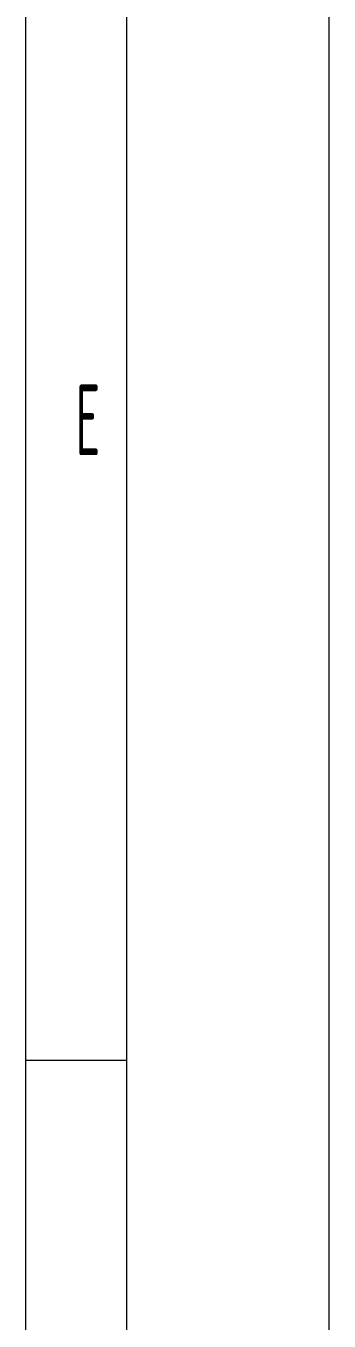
# Model space of a CAD drawing. Header units: millimetres. Extents: x 0 to 594, y 0 to 532.
# Drawn here: x 579 to 594, y 262.1 to 326.2 of the extents above; entities that cross this region are included whole.
import ezdxf

# ---------------------------------------------------------------- set-up
doc = ezdxf.new("R2010")
doc.units = ezdxf.units.MM
doc.layers.add('211', color=7, linetype='Continuous', true_color=0xffffff)
doc.styles.add('iso-1', font='isocp.shx')

msp = doc.modelspace()

# ---------------------------------------------------------------- linework, layer by layer
at = {"layer": '211', "color": 250, "linetype": 'Continuous', "lineweight": 13}
for p, q in [((594, 0), (594, 420)), ((584, 10), (584, 410)), ((579, 275), (584, 275))]:
    msp.add_line(p, q, dxfattribs=at)
at = {"layer": '211', "color": 250, "linetype": 'Continuous', "lineweight": 18}
msp.add_line((579, 15), (579, 405), dxfattribs=at)

# ---------------------------------------------------------------- texts
at = {"layer": '211', "color": 250, "linetype": 'Continuous', "lineweight": 13, "insert": (581.45962, 304.91515), "char_height": 3.5, "attachment_point": 7, "line_spacing_factor": 0.963855, "style": 'iso-1'}
msp.add_mtext('\\W0.5404;E', dxfattribs=at)

doc.saveas('drawing.dxf')
